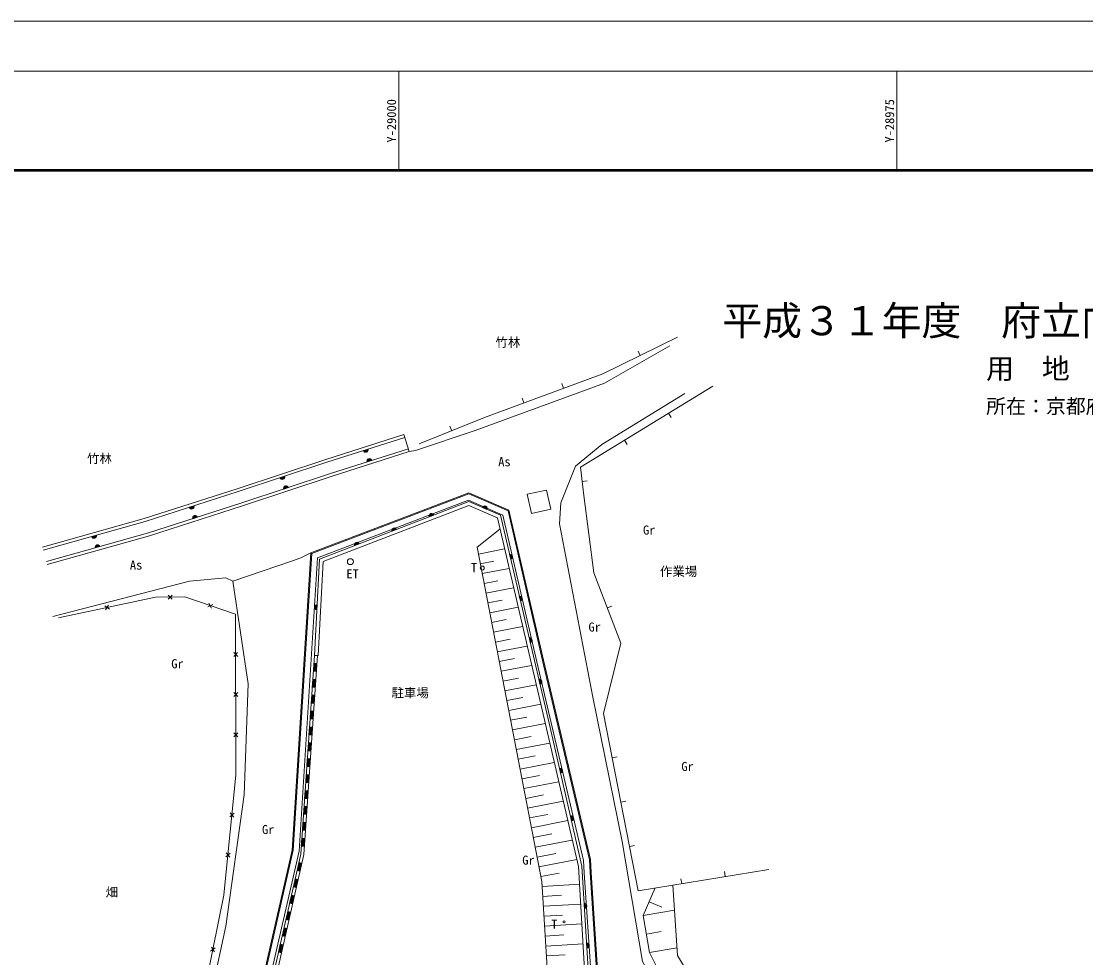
# Model space of a CAD drawing. Units: millimetres, scale not verified. Extents: x -29071210 to -28860960, y -117775216 to -117329466.
# Drawn here: x -29018951 to -28965522, y -117376499 to -117329466 of the extents above; entities that cross this region are included whole.
import ezdxf
from ezdxf.enums import TextEntityAlignment as Align

# ---------------------------------------------------------------- set-up
doc = ezdxf.new("R2010")
doc.units = ezdxf.units.MM
doc.header["$LTSCALE"] = 250
for name, color, linetype, lineweight in [('H29-S-SUV', 8, 'Continuous', 13), ('S-SUV-HTXT', 7, 'Continuous', 13), ('S-SUV-TTL', 7, 'Continuous', 15)]:
    doc.layers.add(name, color=color, linetype=linetype, lineweight=lineweight)
doc.styles.add('ＭＳ ゴシック', font='')
doc.styles.get('ＭＳ ゴシック').set_extended_font_data('MS Gothic')

msp = doc.modelspace()

# ---------------------------------------------------------------- hatches: boundary and pattern name
at = {"layer": 'H29-S-SUV'}
for points in [[(-29001781.3, -117351028.3, 0.99999), (-29001543.1, -117350952.3)], [(-29001359.1, -117351523.6, 0.41421), (-29001516.2, -117351442.5, 0.41421), (-29001597.4, -117351599.6)], [(-29005966.1, -117352391.3, 0.41421), (-29005808.1, -117352470.7, 0.41421), (-29005728.7, -117352312.7)], [(-29005542.8, -117352883.3, 0.41422), (-29005700.8, -117352803.9, 0.41422), (-29005780.2, -117352961.9)], [(-29010522.4, -117353877.8, 0.41421), (-29010365.1, -117353958.5, 0.41421), (-29010284.4, -117353801.1)], [(-29010104.6, -117354373.7, 0.41422), (-29010262, -117354293.1, 0.41422), (-29010342.6, -117354450.4)], [(-28998236.1, -117354266.2, 1), (-28998469.5, -117354356.1)], [(-28995804.4, -117353884, -1), (-28995575.4, -117353984.2)], [(-29015414.3, -117355343.3, 0.41421), (-29015260.2, -117355429.8, 0.41421), (-29015173.6, -117355275.6)], [(-29000109.9, -117354988.6, 1), (-29000343.3, -117355078.6)], [(-29015005.8, -117355851.9, 1), (-29015246.6, -117355919.5)], [(-29001983.7, -117355711.1, 0.41421), (-29002145.4, -117355639.4, 0.41421), (-29002217, -117355801)], [(-28994384.6, -117356489.7, 1), (-28994441.4, -117356246.2)], [(-28993896.8, -117358578.2, 0.41421), (-28993803.5, -117358428, 0.41421), (-28993953.7, -117358334.7)], [(-29004098, -117358770.9, 1), (-29004111.5, -117359020.6)], [(-28993409, -117360666.6, 0.41421), (-28993315.7, -117360516.5, 0.41421), (-28993465.9, -117360423.1)], [(-29004290.5, -117362111.3), (-29004262.9, -117361712.2), (-29004113.2, -117361722.5), (-29004140.8, -117362121.6)], [(-29004345.6, -117362909.6), (-29004318, -117362510.4), (-29004168.4, -117362520.8), (-29004195.9, -117362919.9)], [(-28992921.2, -117362755.1, 0.41422), (-28992827.9, -117362604.9, 0.41422), (-28992978.1, -117362511.6)], [(-29004400.7, -117363707.9), (-29004373.1, -117363308.7), (-29004223.5, -117363319.1), (-29004251, -117363718.2)], [(-29004455.8, -117364506.1), (-29004428.2, -117364107), (-29004278.6, -117364117.3), (-29004306.1, -117364516.5)], [(-29004510.9, -117365304.4), (-29004483.3, -117364905.3), (-29004333.7, -117364915.6), (-29004361.2, -117365314.7)], [(-29004566, -117366102.7), (-29004538.5, -117365703.6), (-29004388.8, -117365713.9), (-29004416.3, -117366113)], [(-29004621.1, -117366901), (-29004593.6, -117366501.8), (-29004443.9, -117366512.2), (-29004471.4, -117366911.3)], [(-28991881.7, -117367234, 1), (-28991938, -117366990.4)], [(-29004676.2, -117367699.3), (-29004648.7, -117367300.1), (-29004499, -117367310.5), (-29004526.5, -117367709.6)], [(-29004731.3, -117368497.5), (-29004703.8, -117368098.4), (-29004554.1, -117368108.7), (-29004581.7, -117368507.9)], [(-29004786.4, -117369295.8), (-29004758.9, -117368896.7), (-29004609.2, -117368907), (-29004636.8, -117369306.1)], [(-29004841.5, -117370094.1), (-29004814, -117369695), (-29004664.3, -117369705.3), (-29004691.9, -117370104.4)], [(-28991329.7, -117369624.4, 0.41421), (-28991236, -117369474.4, 0.41421), (-28991386, -117369380.7)], [(-29004896.7, -117370892.4), (-29004869.1, -117370493.2), (-29004719.4, -117370503.6), (-29004747, -117370902.7)], [(-29005109.8, -117372111.7), (-29005021.5, -117371721.4), (-29004875.1, -117371754.5), (-29004963.4, -117372144.8)], [(-29005295.3, -117372931.8), (-29005207, -117372541.6), (-29005060.7, -117372574.7), (-29005149, -117372964.9)], [(-29005480.9, -117373751.9), (-29005392.6, -117373361.7), (-29005246.3, -117373394.8), (-29005334.6, -117373785.1)], [(-28990678.3, -117374017.5, 0.41422), (-28990560.9, -117373885.2, 0.41422), (-28990693.2, -117373767.8)], [(-29005666.4, -117374572.1), (-29005578.2, -117374181.9), (-29005431.8, -117374215), (-29005520.1, -117374605.2)], [(-29005852, -117375392.2), (-29005763.7, -117375002), (-29005617.4, -117375035.1), (-29005705.7, -117375425.3)], [(-29006037.6, -117376212.4), (-29005949.3, -117375822.2), (-29005802.9, -117375855.3), (-29005891.2, -117376245.5)], [(-28990558.2, -117376017.2, 0.41422), (-28990440.9, -117375884.9, 0.41422), (-28990573.2, -117375767.6)]]:
    msp.add_hatch(color=256, dxfattribs=at).paths.add_polyline_path(points)

# ---------------------------------------------------------------- linework, layer by layer
for p, q in [((-28987880, -117346251), (-28987990.2, -117346026.5)), ((-28991737.1, -117347901.2), (-28991823.6, -117347666.6)), ((-28984241, -117347784.6), (-28990885.4, -117351866.9)), ((-28993721.6, -117348632.6), (-28993808.1, -117348398)), ((-28986455.8, -117349145.4), (-28986324.9, -117349358.4)), ((-28997340.4, -117350029.4), (-28997434.7, -117349797.8)), ((-28999747.6, -117350222.1), (-28999474.1, -117351079.7)), ((-28988670.6, -117350506.1), (-28988539.7, -117350719.2)), ((-28999474.1, -117351079.7), (-28999164.8, -117351018.2)), ((-28990795.5, -117352578.2), (-28990547.4, -117352546.9)), ((-28990705.7, -117353289.5), (-28990215.6, -117357169.8)), ((-28994924.2, -117354970.7), (-28996074, -117355882)), ((-28996074, -117355882), (-28992822, -117372669)), ((-28996007.7, -117356224.1), (-28994692.1, -117355969.3)), ((-29004235.4, -117361313), (-29003974.2, -117356478.5)), ((-29004055.6, -117361322.7), (-29003800.7, -117356604.6)), ((-28995912.6, -117356715), (-28995236.6, -117356584.1)), ((-28995817.5, -117357205.9), (-28994465.6, -117356944)), ((-28988851.7, -117360692.6), (-28990215.6, -117357169.8)), ((-28990215.6, -117357169.8), (-28988851.7, -117360692.6)), ((-28995722.4, -117357696.8), (-28995028.3, -117357562.3)), ((-28995627.4, -117358187.6), (-28994239, -117357918.7)), ((-29011376.7, -117358483.3), (-29011578.5, -117358285)), ((-29011576.7, -117358485), (-29011378.4, -117358283.2)), ((-28995532.3, -117358678.5), (-28994819.9, -117358540.5)), ((-29014764.7, -117358832), (-29014527.3, -117358986)), ((-29014723, -117359027.7), (-29014569, -117358790.3)), ((-29009594.5, -117358877.1), (-29009340.3, -117358752.8)), ((-29009405.3, -117358942), (-29009529.5, -117358687.9)), ((-28995437.2, -117359169.4), (-28994012.4, -117358893.4)), ((-28989533.6, -117358931.2), (-28989300.5, -117358840.9)), ((-28995342.1, -117359660.3), (-28994611.5, -117359518.7)), ((-28995247, -117360151.1), (-28993785.8, -117359868.1)), ((-28995151.9, -117360642), (-28994403.1, -117360496.9)), ((-28989722.5, -117364227.4), (-28988851.7, -117360692.6)), ((-29008290, -117361168.7), (-29008089.6, -117361368.3)), ((-29008090, -117361168.2), (-29008289.6, -117361368.7)), ((-28995056.8, -117361132.9), (-28993559.3, -117360842.8)), ((-29004235.4, -117361313), (-29004055.6, -117361322.7)), ((-29004235.4, -117361313), (-29004085.7, -117361323.4)), ((-28994961.7, -117361623.7), (-28994194.7, -117361475.2)), ((-28994866.6, -117362114.6), (-28993332.7, -117361817.5)), ((-28994771.5, -117362605.5), (-28993986.4, -117362453.4)), ((-28994676.4, -117363096.4), (-28993106.1, -117362792.2)), ((-29008285.9, -117363184.9), (-29008085.4, -117363384.6)), ((-29008085.8, -117363184.5), (-29008285.5, -117363385)), ((-28994581.3, -117363587.2), (-28993778, -117363431.6)), ((-28994486.2, -117364078.1), (-28992879.5, -117363766.9)), ((-28994391.1, -117364569), (-28993569.6, -117364409.8)), ((-28989722.5, -117364227.4), (-28987989.6, -117373132.3)), ((-28987989.6, -117373132.3), (-28989722.5, -117364227.4)), ((-28994296.1, -117365059.9), (-28992653, -117364741.6)), ((-29008281.8, -117365201.2), (-29008081.3, -117365400.8)), ((-29008081.7, -117365200.8), (-29008281.3, -117365401.2)), ((-28994201, -117365550.7), (-28993361.2, -117365388.1)), ((-28994105.9, -117366041.6), (-28992426.4, -117365716.3)), ((-28994010.8, -117366532.5), (-28993152.8, -117366366.3)), ((-28989289.2, -117366453.7), (-28989043.8, -117366405.9)), ((-28993915.7, -117367023.4), (-28992199.8, -117366691)), ((-28993820.6, -117367514.2), (-28992944.5, -117367344.5)), ((-28993725.5, -117368005.1), (-28991973.3, -117367665.7)), ((-28993630.4, -117368496), (-28992736.1, -117368322.7)), ((-28993535.3, -117368986.9), (-28991746.7, -117368640.4)), ((-28988856, -117368679.9), (-28988610.6, -117368632.1)), ((-29008269.2, -117369240.4), (-29008488.2, -117369419.6)), ((-29008468.3, -117369220.5), (-29008289.2, -117369439.5)), ((-28993440.2, -117369477.7), (-28992527.7, -117369301)), ((-28993345.1, -117369968.6), (-28991520.1, -117369615.1)), ((-28993250, -117370459.5), (-28992319.3, -117370279.2)), ((-28993154.9, -117370950.4), (-28991293.5, -117370589.8)), ((-28988422.8, -117370906.1), (-28988177.4, -117370858.4)), ((-29008470.6, -117371253.2), (-29008689.5, -117371432.3)), ((-29008669.6, -117371233.2), (-29008490.5, -117371452.2)), ((-28993059.8, -117371441.2), (-28992111, -117371257.4)), ((-28992964.8, -117371932.1), (-28991067, -117371564.5)), ((-28992869.7, -117372423), (-28991947.4, -117372244.3)), ((-28981428.7, -117372067.4), (-28987989.6, -117373132.3)), ((-28983615.7, -117372422.4), (-28983655.8, -117372175.6)), ((-28992822, -117372669), (-28992556, -117377012)), ((-28992806.8, -117372917.9), (-28990931.5, -117372803.1)), ((-28985802.7, -117372777.4), (-28985842.7, -117372530.5)), ((-28992776.2, -117373417), (-28991839.2, -117373359.6)), ((-28992745.6, -117373916.1), (-28990871.6, -117373801.3)), ((-28987436.4, -117373687.9), (-28986796.7, -117373963.2)), ((-28992715.1, -117374415.1), (-28991778.6, -117374357.8)), ((-28987734.9, -117374381.7), (-28986165.9, -117374108.7)), ((-28992684.5, -117374914.2), (-28990811.7, -117374799.5)), ((-28992653.9, -117375413.3), (-28991718.1, -117375355.9)), ((-28987573.7, -117375307.9), (-28986837, -117375179.7)), ((-29009214.6, -117376006.4), (-29009450.3, -117376162.9)), ((-29009410.7, -117375966.8), (-29009254.2, -117376202.5)), ((-28992623.4, -117375912.3), (-28990751.7, -117375797.7)), ((-28987412.6, -117376234.1), (-28986034.4, -117375994.2)), ((-28992592.8, -117376411.4), (-28991657.6, -117376354.1))]:
    msp.add_line(p, q, dxfattribs=at)
for points in [[(-28986403.7, -117345760.9), (-28989671.5, -117347646.9), (-28996161.6, -117350026.6), (-28999164.8, -117351018.2)], [(-28986007.4, -117345332.2), (-28989752.6, -117347169.8), (-28995706.1, -117349364), (-28998974.7, -117350694.8)], [(-28990705.7, -117353289.5), (-28990885.4, -117351866.9), (-28984241, -117347784.6)], [(-28991869.9, -117353658.7), (-28991128.6, -117351803), (-28989817.3, -117350718.3), (-28985641.2, -117348160)], [(-29017894.1, -117355883.9), (-29012777.7, -117354446.9), (-29008119, -117352945.8), (-29003668.7, -117351472.9), (-28999747.6, -117350222.1)], [(-29017853.5, -117356028.4), (-29012734.4, -117354590.6), (-29008072.4, -117353088.4), (-29003622.3, -117351615.6), (-28999702, -117350365.1)], [(-29017853.5, -117356028.4), (-29012734.4, -117354590.6), (-29008072.4, -117353088.4), (-29003622.3, -117351615.6), (-28999702, -117350365.1)], [(-28999519.6, -117350936.8), (-29003436.9, -117352186.3), (-29007886.1, -117353658.9), (-29012561.2, -117355165.3), (-29017691.2, -117356606.1)], [(-28999519.6, -117350936.8), (-29003436.9, -117352186.3), (-29007886.1, -117353658.9), (-29012561.2, -117355165.3), (-29017691.2, -117356606.1)], [(-29017691.2, -117356606.1), (-29012561.2, -117355165.3), (-29007886.1, -117353658.9), (-29003436.9, -117352186.3), (-28999519.6, -117350936.8)], [(-29017650.6, -117356750.6), (-29012517.9, -117355308.9), (-29007839.5, -117353801.5), (-29003390.5, -117352329), (-28999474.1, -117351079.7)], [(-28994475.6, -117354017.4), (-28996492.1, -117353145.6), (-29004421.6, -117356160.5), (-29005348.9, -117371093.5), (-29007248.2, -117379401), (-29009189.5, -117389631.9), (-29010786.5, -117401097.5), (-29011505.9, -117410886.8)], [(-28994518.7, -117354053.3), (-28996493.3, -117353199.5), (-29004373.7, -117356195.8), (-29005299.2, -117371100.7), (-29007199.2, -117379411.2), (-29009140.2, -117389640.1), (-29010736.7, -117401102.8), (-29011455.8, -117410887.3)], [(-28994777, -117354268.5), (-28996500.5, -117353523.3), (-29004086.2, -117356407.5), (-29005001.3, -117371143.7), (-29006905.5, -117379472.7), (-29008844, -117389688.8), (-29010438.2, -117401134.5), (-29011155.2, -117410890.3)], [(-28994900.8, -117354279.5), (-28996479, -117353588.7), (-29003974.2, -117356478.5)], [(-28995055.6, -117354408.3), (-28996483.4, -117353783.3), (-29003800.7, -117356604.6)], [(-28969149.8, -117389132.7), (-28972889.6, -117387197.7), (-28980513.7, -117382883.1), (-28984406.3, -117380745.3), (-28986695.7, -117378617.7), (-28987768.4, -117376691.5), (-28988786.6, -117370659), (-28990256.1, -117363413.2), (-28991940.3, -117354700.2), (-28991869.9, -117353658.7)], [(-28972442.5, -117389797.4), (-28985616.3, -117382697.9), (-28988154.4, -117381091.6), (-28990445.6, -117377892.1), (-28990805.8, -117371892.9), (-28992461.9, -117364721.8), (-28994900.8, -117354279.5)], [(-28994777, -117354268.5), (-28993079.4, -117361631.5), (-28990734.3, -117371621.5), (-28990689.7, -117372242.8), (-28990353.7, -117377431.6), (-28990127.1, -117378121.4), (-28988291.7, -117380681.5), (-28987859.7, -117381160.7), (-28985727.6, -117382498.9), (-28972325.9, -117389740.8)], [(-28994518.7, -117354053.3), (-28992787.2, -117361563.5), (-28990436.7, -117371576.2), (-28990390.3, -117372222.4), (-28990056.7, -117377374.2), (-28989856.4, -117377984), (-28988057.6, -117380493), (-28987664.8, -117380928.7), (-28985576.3, -117382239.6), (-28972172, -117389482.9)], [(-28994475.6, -117354017.4), (-28992738.5, -117361552.2), (-28990387.1, -117371568.7), (-28990340.5, -117372219), (-28990007.2, -117377364.6), (-28989811.3, -117377961.1), (-28988018.6, -117380461.6), (-28987632.3, -117380890.1), (-28985551.1, -117382196.3), (-28972146.4, -117389439.9)], [(-28972534.5, -117389952.3), (-28985707.3, -117382853.4), (-28988280.4, -117381225), (-28990622.2, -117377954.7), (-28990984.6, -117371918.8), (-28992637.2, -117364762.5), (-28995055.6, -117354408.3)], [(-29005338.7, -117356563.2), (-29004912.3, -117356417.2), (-29004421.6, -117356160.5)], [(-29017359.4, -117359360.6), (-29010509.4, -117357579.4), (-29008679.8, -117357412.3), (-29008338.2, -117357590.6), (-29005338.7, -117356563.2)], [(-29008338.2, -117357590.6), (-29007569.7, -117362745.2), (-29007766.2, -117368320.3), (-29008685.9, -117374907.8), (-29011259.3, -117386828.8), (-29012143, -117392944.7), (-29013062.5, -117400837.5), (-29013678.7, -117409441.2)], [(-29017077.7, -117359427.4), (-29012214.3, -117358390.6), (-29010740.8, -117358377.7), (-29008193.9, -117359252.2), (-29008177.4, -117367317.3), (-29008781.4, -117373355.5), (-29009883.6, -117378813.9), (-29011575.6, -117386647.2)], [(-29005883.4, -117417959.3), (-29010795.6, -117415248.6), (-29011026.6, -117410818.4), (-29010317.4, -117401228.5), (-29008777.4, -117389708.1), (-29006691.5, -117379102.7), (-29004924.2, -117371291.5), (-29004235.4, -117361313)], [(-29011026.6, -117410818.4), (-29010317.4, -117401228.5), (-29008777.4, -117389708.1), (-29006691.5, -117379102.7), (-29004924.2, -117371291.5), (-29004235.4, -117361313)], [(-29005810.9, -117417828), (-29010650.1, -117415157.5), (-29010876.3, -117410820), (-29010168.1, -117401244), (-29008629.3, -117389732.5), (-29006544.7, -117379133.8), (-29004775.3, -117371313.4), (-29004085.7, -117361323.4)], [(-28952514.5, -117399534.3), (-28955148.3, -117397291.6), (-28956520.6, -117395869), (-28957344.7, -117394500.3), (-28958496.8, -117393680.1), (-28959922.6, -117393024.7), (-28962717.9, -117392645.5), (-28964420, -117391244.6), (-28965477.2, -117389329.5), (-28966564.5, -117388596.4), (-28970815.7, -117387101.6), (-28974267.7, -117385925), (-28980886.5, -117382038), (-28984531.3, -117380158.9), (-28986355.1, -117378340.8), (-28987412.6, -117376234.1), (-28987734.9, -117374381.7), (-28987137.9, -117372994.1)], [(-28986253.7, -117372850.6), (-28986006.7, -117376391.6), (-28984469.3, -117378944.9), (-28982582.6, -117380187.8), (-28979928.8, -117381621.2), (-28974110.6, -117384231.7), (-28970467.5, -117385024.6), (-28967527.2, -117385818.7), (-28965767.9, -117387285.4), (-28964199.9, -117388976.1), (-28962503.9, -117390858.2), (-28959787.1, -117391716.5), (-28956621.8, -117393404.7), (-28955308.7, -117395543), (-28953100.8, -117397839.7), (-28949073.9, -117398951.5), (-28945239.9, -117399264.9), (-28941944.7, -117402326.6), (-28933284.6, -117404133.9), (-28927518.8, -117407229.8)]]:
    msp.add_lwpolyline(points, dxfattribs=at)
for points in [[(-29001781.3, -117351028.3, 0.99999), (-29001543.1, -117350952.3)], [(-29001359.1, -117351523.6, 0.41421), (-29001516.2, -117351442.5, 0.41421), (-29001597.4, -117351599.6)], [(-29005966.1, -117352391.3, 0.41421), (-29005808.1, -117352470.7, 0.41421), (-29005728.7, -117352312.7)], [(-29005542.8, -117352883.3, 0.41422), (-29005700.8, -117352803.9, 0.41422), (-29005780.2, -117352961.9)], [(-29010522.4, -117353877.8, 0.41421), (-29010365.1, -117353958.5, 0.41421), (-29010284.4, -117353801.1)], [(-29010104.6, -117354373.7, 0.41422), (-29010262, -117354293.1, 0.41422), (-29010342.6, -117354450.4)], [(-28998236.1, -117354266.2, 1), (-28998469.5, -117354356.1)], [(-28995804.4, -117353884, -1), (-28995575.4, -117353984.2)], [(-29015414.3, -117355343.3, 0.41421), (-29015260.2, -117355429.8, 0.41421), (-29015173.6, -117355275.6)], [(-29000109.9, -117354988.6, 1), (-29000343.3, -117355078.6)], [(-29015005.8, -117355851.9, 1), (-29015246.6, -117355919.5)], [(-29001983.7, -117355711.1, 0.41421), (-29002145.4, -117355639.4, 0.41421), (-29002217, -117355801)], [(-28994384.6, -117356489.7, 1), (-28994441.4, -117356246.2)], [(-28993896.8, -117358578.2, 0.41421), (-28993803.5, -117358428, 0.41421), (-28993953.7, -117358334.7)], [(-29004098, -117358770.9, 1), (-29004111.5, -117359020.6)], [(-28993409, -117360666.6, 0.41421), (-28993315.7, -117360516.5, 0.41421), (-28993465.9, -117360423.1)], [(-28992921.2, -117362755.1, 0.41422), (-28992827.9, -117362604.9, 0.41422), (-28992978.1, -117362511.6)], [(-28991881.7, -117367234, 1), (-28991938, -117366990.4)], [(-28991329.7, -117369624.4, 0.41421), (-28991236, -117369474.4, 0.41421), (-28991386, -117369380.7)], [(-28990678.3, -117374017.5, 0.41422), (-28990560.9, -117373885.2, 0.41422), (-28990693.2, -117373767.8)], [(-28990558.2, -117376017.2, 0.41422), (-28990440.9, -117375884.9, 0.41422), (-28990573.2, -117375767.6)]]:
    msp.add_lwpolyline(points, format="xyb", close=True, dxfattribs=at)
for points in [[(-28993336, -117354189.6), (-28992370.5, -117353962.4), (-28992579.9, -117353009.4), (-28993551.4, -117353212.9)], [(-29004290.5, -117362111.3), (-29004262.9, -117361712.2), (-29004113.2, -117361722.5), (-29004140.8, -117362121.6)], [(-29004345.6, -117362909.6), (-29004318, -117362510.4), (-29004168.4, -117362520.8), (-29004195.9, -117362919.9)], [(-29004400.7, -117363707.9), (-29004373.1, -117363308.7), (-29004223.5, -117363319.1), (-29004251, -117363718.2)], [(-29004455.8, -117364506.1), (-29004428.2, -117364107), (-29004278.6, -117364117.3), (-29004306.1, -117364516.5)], [(-29004510.9, -117365304.4), (-29004483.3, -117364905.3), (-29004333.7, -117364915.6), (-29004361.2, -117365314.7)], [(-29004566, -117366102.7), (-29004538.5, -117365703.6), (-29004388.8, -117365713.9), (-29004416.3, -117366113)], [(-29004621.1, -117366901), (-29004593.6, -117366501.8), (-29004443.9, -117366512.2), (-29004471.4, -117366911.3)], [(-29004676.2, -117367699.3), (-29004648.7, -117367300.1), (-29004499, -117367310.5), (-29004526.5, -117367709.6)], [(-29004731.3, -117368497.5), (-29004703.8, -117368098.4), (-29004554.1, -117368108.7), (-29004581.7, -117368507.9)], [(-29004786.4, -117369295.8), (-29004758.9, -117368896.7), (-29004609.2, -117368907), (-29004636.8, -117369306.1)], [(-29004841.5, -117370094.1), (-29004814, -117369695), (-29004664.3, -117369705.3), (-29004691.9, -117370104.4)], [(-29004896.7, -117370892.4), (-29004869.1, -117370493.2), (-29004719.4, -117370503.6), (-29004747, -117370902.7)], [(-29005109.8, -117372111.7), (-29005021.5, -117371721.4), (-29004875.1, -117371754.5), (-29004963.4, -117372144.8)], [(-29005295.3, -117372931.8), (-29005207, -117372541.6), (-29005060.7, -117372574.7), (-29005149, -117372964.9)], [(-29005480.9, -117373751.9), (-29005392.6, -117373361.7), (-29005246.3, -117373394.8), (-29005334.6, -117373785.1)], [(-29005666.4, -117374572.1), (-29005578.2, -117374181.9), (-29005431.8, -117374215), (-29005520.1, -117374605.2)], [(-29005852, -117375392.2), (-29005763.7, -117375002), (-29005617.4, -117375035.1), (-29005705.7, -117375425.3)], [(-29006037.6, -117376212.4), (-29005949.3, -117375822.2), (-29005802.9, -117375855.3), (-29005891.2, -117376245.5)]]:
    msp.add_lwpolyline(points, close=True, dxfattribs=at)
for centre, radius in [((-29002433.7, -117356606.4), 150), ((-28995813.5, -117356926.5), 100), ((-28991708.9, -117374693.2), 50)]:
    msp.add_circle(centre, radius, dxfattribs=at)
at = {"layer": 'S-SUV-TTL'}
for p, q in [((-29000000, -117336965.9), (-29000000, -117331965.9)), ((-28975000, -117336965.9), (-28975000, -117331965.9))]:
    msp.add_line(p, q, dxfattribs=at)
for points in [[(-29071209.7, -117775215.9), (-28860959.7, -117775215.9), (-28860959.7, -117329465.9), (-29071209.7, -117329465.9)], [(-29068709.7, -117772715.9), (-28863459.7, -117772715.9), (-28863459.7, -117331965.9), (-29068709.7, -117331965.9)]]:
    msp.add_lwpolyline(points, close=True, dxfattribs=at)
at = {"layer": 'S-SUV-TTL', "color": 2, "lineweight": 50}
msp.add_lwpolyline([(-29063709.7, -117767715.9), (-28868459.7, -117767715.9), (-28868459.7, -117336965.9), (-29063709.7, -117336965.9)], close=True, dxfattribs=at)

# ---------------------------------------------------------------- texts
at = {"layer": 'H29-S-SUV', "style": 'ＭＳ ゴシック'}
for s, p in [('竹林', (-28995150.9, -117345958.1)), ('竹林', (-29015651.7, -117351794.4)), ('As', (-28995009.8, -117351953.7)), ('Gr', (-28987744.3, -117355385.7)), ('As', (-29013499.2, -117357144.5)), ('ET', (-29002631.3, -117357580.9)), ('T', (-28996378.9, -117357275.5)), ('作業場', (-28986894, -117357462.9)), ('Gr', (-28990481.4, -117360255.2)), ('Gr', (-29011422, -117362099.7)), ('駐車場', (-29000367.6, -117363559.5)), ('Gr', (-28985819.5, -117367259.9)), ('Gr', (-29006869.7, -117370426.9)), ('Gr', (-28993803.6, -117371964.6)), ('畑', (-29014715.3, -117373571.3)), ('T', (-28992346.9, -117375179.4))]:
    msp.add_text(s, height=458.3, rotation=0.09, dxfattribs=at).set_placement(p, align=Align.BOTTOM_LEFT)
at = {"layer": 'S-SUV-HTXT', "style": 'ＭＳ ゴシック'}
msp.add_text('平成３１年度\u3000府立向日が丘支援学校用地測量業務', height=1466, dxfattribs=at).set_placement((-28960763.9, -117345676.7), align=Align.BOTTOM_CENTER)
for s, height, p in [('用\u3000地\u3000平\u3000面\u3000図', 1026, (-28970520.9, -117347730.9)), ('所在：京都府長岡京市井ノ内朝日寺 地内', 733.1, (-28970520.9, -117349385.3))]:
    msp.add_text(s, height=height, dxfattribs=at).set_placement(p, align=Align.BOTTOM_LEFT)
at = {"layer": 'S-SUV-TTL', "style": 'ＭＳ ゴシック'}
for s, p in [('Y-29000', (-29000000, -117334465.9)), ('Y-28975', (-28975000, -117334465.9))]:
    msp.add_text(s, height=458.2, rotation=90, dxfattribs=at).set_placement(p, align=Align.BOTTOM_CENTER)

doc.saveas('drawing.dxf')
